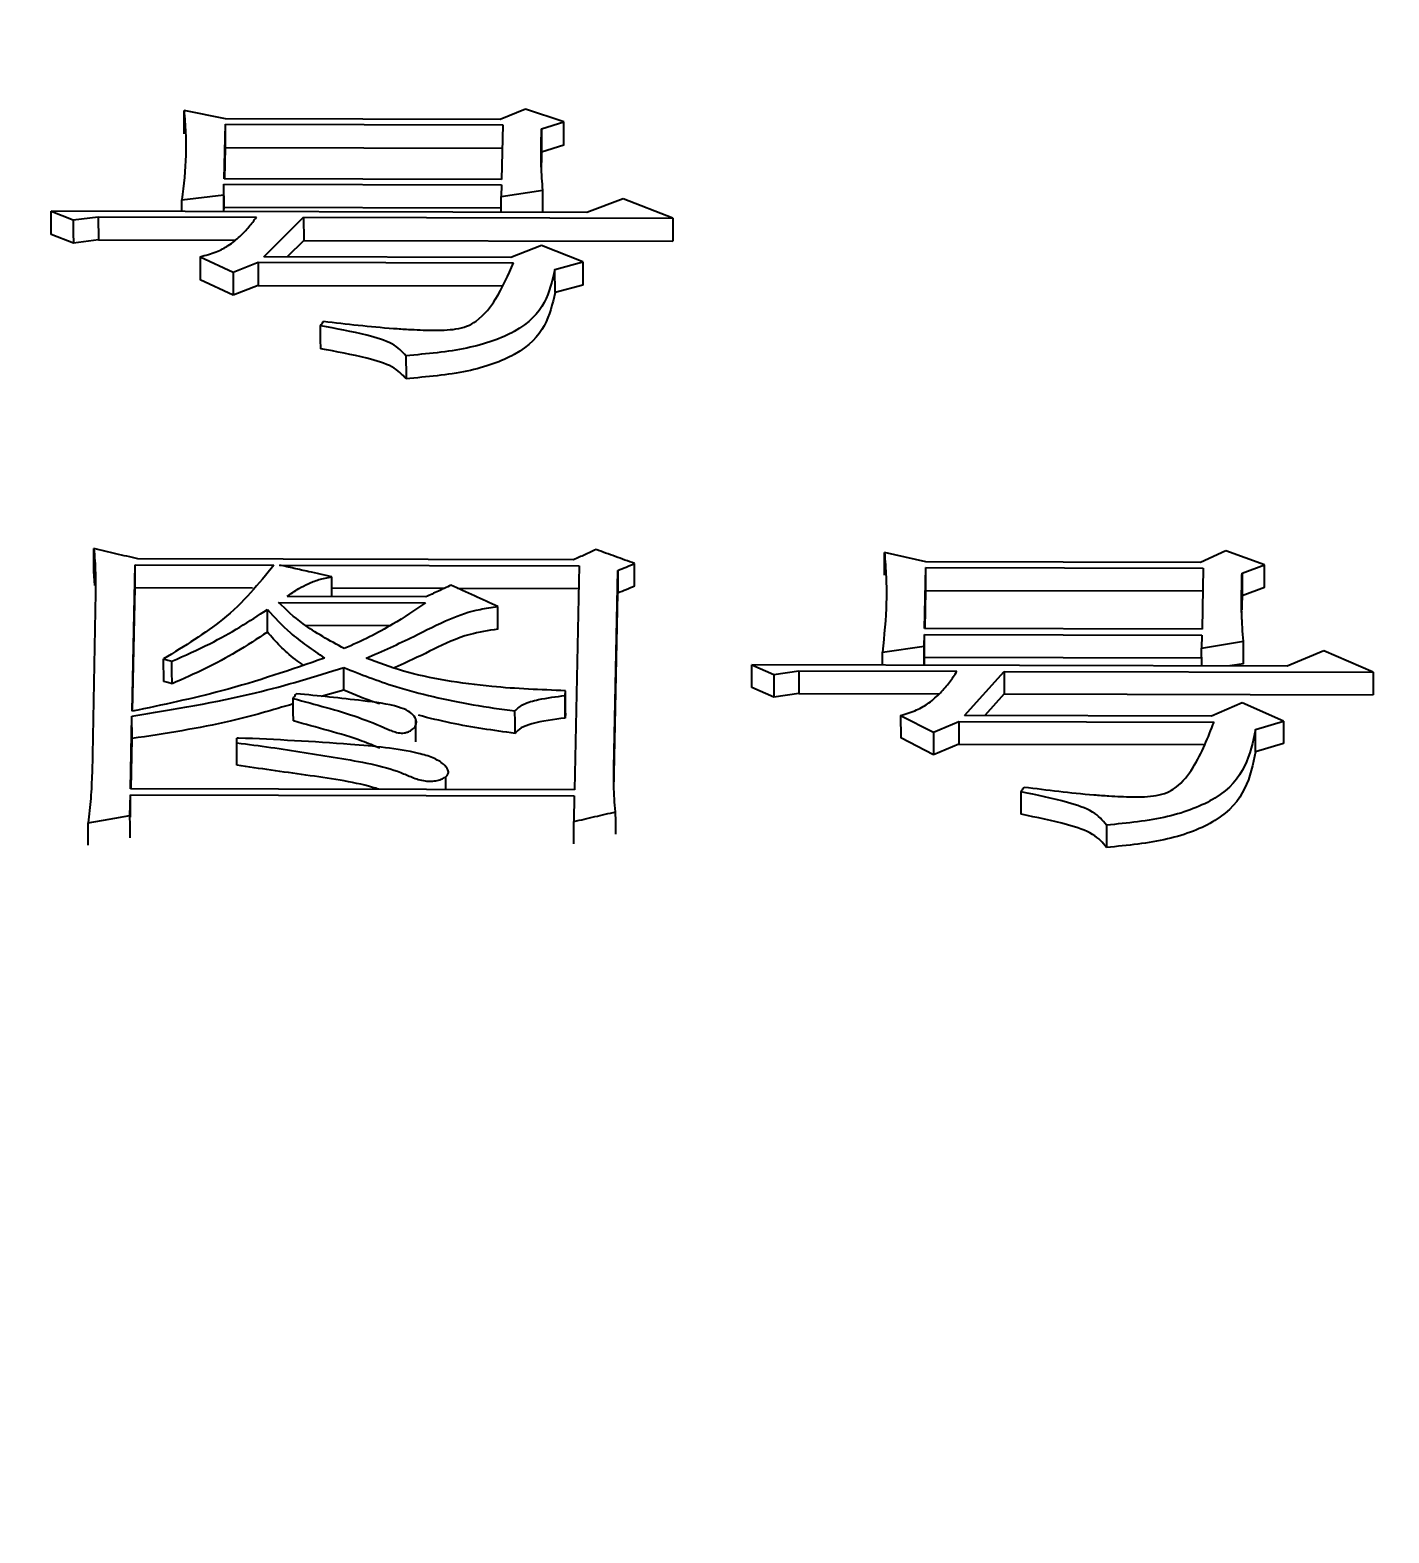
# Model space of a CAD drawing. Header units: millimetres. Extents: x 2454 to 4226, y 715 to 1968.
# Drawn here: x 2852.54 to 2857.31, y 1816.32 to 1821.59 of the extents above; entities that cross this region are included whole.
import ezdxf

# ---------------------------------------------------------------- set-up
doc = ezdxf.new("R2010")
doc.units = ezdxf.units.MM
doc.layers.add('标注', color=3, linetype='Continuous', lineweight=13)
doc.styles.add('SLDTEXTSTYLE1', font='txt.shx', dxfattribs={"width": 0.7, "bigfont": 'gbcbig.shx'})
doc.dimstyles.new('SLDDIMSTYLE12$0', dxfattribs={"dimtxt": 12, "dimasz": 10, "dimexe": 0, "dimexo": 0.0625, "dimgap": 0.875, "dimtad": 1, "dimdec": 1, "dimlfac": 1.8, "dimrnd": 1e-09, "dimzin": 12, "dimdsep": 46, "dimtxsty": 'SLDTEXTSTYLE1', "dimcen": 0.09, "dimdle": 8.16, "dimclrd": 3, "dimclre": 3, "dimadec": 0, "dimazin": 3, "dimtfac": 1, "dimtdec": 1, "dimtofl": 0, "dimtmove": 0, "dimatfit": 3, "dimfxl": 0, "dimfrac": 2, "dimtolj": 1, "dimlwd": 5, "dimlwe": 5, "dimarcsym": 0})

# ---------------------------------------------------------------- blocks, each defined once
blk = doc.blocks.new('*D56')
at = {"layer": 'Defpoints', "color": 0, "transparency": 16777216}
for p in [(3032.6389, 1924.4347), (3032.6389, 1854.7901), (2793.4312, 1778.8955)]:
    blk.add_point(p, dxfattribs=at)
at = {"layer": '标注', "color": 3, "linetype": 'Continuous', "lineweight": 5, "transparency": 16777216}
for p, q in [((3032.6389, 1924.3722), (3032.6389, 1854.7901)), ((2803.4312, 1854.7901), (3022.6389, 1854.7901))]:
    blk.add_line(p, q, dxfattribs=at)
at = {"layer": '标注', "color": 3, "lineweight": 5, "transparency": 16777216}
blk.add_line((2793.4312, 1778.958), (2793.4312, 1854.7901), dxfattribs=at)
at = {"layer": '标注', "color": 3, "transparency": 16777216}
for points in [[(2803.4312, 1856.4568), (2803.4312, 1853.1234), (2793.4312, 1854.7901)], [(3022.6389, 1856.4568), (3022.6389, 1853.1234), (3032.6389, 1854.7901)]]:
    blk.add_solid(points, dxfattribs=at)
at = {"layer": '标注', "color": 0, "transparency": 16777216, "insert": (2913.035, 1869.3794), "char_height": 12, "attachment_point": 5, "style": 'SLDTEXTSTYLE1'}
blk.add_mtext('\\A1;{\\H2.28571x;290}', dxfattribs=at)

msp = doc.modelspace()

# ---------------------------------------------------------------- linework, layer by layer
at = {"color": 7, "linetype": 'Continuous', "lineweight": 25}
for p, q in [((2853.2282, 1821.2809), (2853.0829, 1821.3104)), ((2854.192, 1821.2788), (2853.2282, 1821.2809)), ((2854.2805, 1821.315), (2854.192, 1821.2788)), ((2854.4157, 1821.271), (2854.2805, 1821.315)), ((2854.3372, 1821.2456), (2854.4157, 1821.271)), ((2853.2233, 1821.071), (2853.2278, 1821.2626)), ((2853.2278, 1821.2626), (2854.2013, 1821.2605)), ((2854.2013, 1821.2605), (2854.1968, 1821.0689)), ((2853.2254, 1821.071), (2853.228, 1821.1808)), ((2853.228, 1821.1808), (2854.1994, 1821.1787)), ((2854.4159, 1821.1892), (2854.3374, 1821.1638)), ((2854.1968, 1821.0689), (2853.2233, 1821.071)), ((2853.0755, 1820.9969), (2853.222, 1821.0152)), ((2853.222, 1821.0152), (2853.2229, 1821.0525)), ((2853.2229, 1821.0525), (2854.1964, 1821.0503)), ((2853.2231, 1820.971), (2853.2229, 1821.0525)), ((2854.1964, 1821.0503), (2854.1954, 1821.0094)), ((2854.1954, 1821.0094), (2854.342, 1821.0314)), ((2854.1956, 1820.9533), (2854.1954, 1821.0094)), ((2852.617, 1820.9568), (2852.6942, 1820.9266)), ((2854.4959, 1820.9527), (2852.617, 1820.9568)), ((2852.6172, 1820.8754), (2852.617, 1820.9568)), ((2853.0756, 1820.9558), (2853.0755, 1820.9969)), ((2853.2227, 1820.9555), (2853.2231, 1820.971)), ((2853.2231, 1820.971), (2854.1955, 1820.9689)), ((2854.6236, 1821.001), (2854.4959, 1820.9527)), ((2854.7973, 1820.9333), (2854.6236, 1821.001)), ((2852.6942, 1820.9266), (2852.7821, 1820.9377)), ((2852.7821, 1820.9377), (2853.337, 1820.9365)), ((2852.7821, 1820.9377), (2852.7823, 1820.8564)), ((2853.363, 1820.7969), (2853.5025, 1820.9361)), ((2853.5025, 1820.9361), (2854.7973, 1820.9333)), ((2853.5025, 1820.9361), (2853.5027, 1820.8548)), ((2852.6944, 1820.8453), (2852.6172, 1820.8754)), ((2852.7823, 1820.8564), (2852.6944, 1820.8453)), ((2852.7823, 1820.8564), (2853.2615, 1820.8553)), ((2853.5027, 1820.8548), (2853.4444, 1820.7967)), ((2853.5027, 1820.8548), (2854.7975, 1820.8519)), ((2853.1391, 1820.7974), (2853.2547, 1820.744)), ((2853.1391, 1820.7974), (2853.1393, 1820.7163)), ((2854.2294, 1820.795), (2853.363, 1820.7969)), ((2854.3375, 1820.8364), (2854.2294, 1820.795)), ((2854.4822, 1820.7793), (2854.3375, 1820.8364)), ((2853.2547, 1820.744), (2853.3431, 1820.778)), ((2853.3431, 1820.778), (2854.2387, 1820.776)), ((2853.3431, 1820.778), (2853.3433, 1820.6969)), ((2854.3842, 1820.7529), (2854.4822, 1820.7793)), ((2854.3844, 1820.6718), (2854.3842, 1820.7529)), ((2853.2549, 1820.6629), (2853.1393, 1820.7163)), ((2853.3433, 1820.6969), (2853.2549, 1820.6629)), ((2853.3433, 1820.6969), (2854.1985, 1820.695)), ((2854.4824, 1820.6982), (2854.3845, 1820.6718)), ((2855.6859, 1819.7274), (2855.5406, 1819.7603)), ((2856.7381, 1819.7658), (2856.6497, 1819.7253)), ((2856.8734, 1819.7166), (2856.7381, 1819.7658)), ((2852.7701, 1819.6439), (2852.7665, 1819.6947)), ((2852.9005, 1819.2032), (2852.9111, 1819.7171)), ((2852.9111, 1819.7171), (2853.3979, 1819.716)), ((2854.4496, 1819.7341), (2852.9212, 1819.7375)), ((2853.4173, 1819.716), (2854.4687, 1819.7137)), ((2854.4687, 1819.7137), (2854.4527, 1818.9282)), ((2854.5905, 1819.0047), (2854.6046, 1819.6971)), ((2855.681, 1819.4933), (2855.6855, 1819.707)), ((2855.6855, 1819.707), (2856.659, 1819.7049)), ((2856.6497, 1819.7253), (2855.6859, 1819.7274)), ((2856.659, 1819.7049), (2856.6545, 1819.4912)), ((2856.7949, 1819.6882), (2856.8734, 1819.7166)), ((2852.9024, 1819.2036), (2852.9113, 1819.6375)), ((2852.9113, 1819.6375), (2853.323, 1819.6366)), ((2853.6015, 1819.636), (2853.9976, 1819.6351)), ((2854.0418, 1819.635), (2854.4689, 1819.6341)), ((2856.8737, 1819.637), (2856.7952, 1819.6086)), ((2852.7727, 1819.6192), (2852.7599, 1818.9874)), ((2853.4146, 1819.5849), (2853.9305, 1819.5838)), ((2853.9309, 1819.6043), (2853.4442, 1819.6054)), ((2854.5907, 1818.926), (2854.6049, 1819.6175)), ((2855.6829, 1819.4933), (2855.6857, 1819.6274)), ((2855.6857, 1819.6274), (2856.6573, 1819.6252)), ((2854.1839, 1819.4913), (2854.1836, 1819.5708)), ((2853.5083, 1819.5053), (2853.8073, 1819.5046)), ((2856.6545, 1819.4912), (2855.681, 1819.4933)), ((2855.5333, 1819.4107), (2855.6798, 1819.4312)), ((2855.6798, 1819.4312), (2855.6806, 1819.4726)), ((2855.6806, 1819.4726), (2856.6541, 1819.4705)), ((2855.6809, 1819.3933), (2855.6806, 1819.4726)), ((2856.6541, 1819.4705), (2856.6532, 1819.4249)), ((2856.6532, 1819.4249), (2856.7997, 1819.4495)), ((2856.6534, 1819.3625), (2856.6532, 1819.4249)), ((2853.0115, 1819.3079), (2853.0113, 1819.3871)), ((2855.5334, 1819.3649), (2855.5333, 1819.4107)), ((2855.6803, 1819.3646), (2855.6809, 1819.3933)), ((2855.6809, 1819.3933), (2856.6533, 1819.3912)), ((2857.0814, 1819.4157), (2856.9537, 1819.3618)), ((2857.255, 1819.3403), (2857.0814, 1819.4157)), ((2853.6437, 1819.2775), (2853.6434, 1819.3566)), ((2855.0748, 1819.3659), (2855.152, 1819.3324)), ((2856.9537, 1819.3618), (2855.0748, 1819.3659)), ((2855.0751, 1819.2868), (2855.0748, 1819.3659)), ((2855.152, 1819.3324), (2855.2399, 1819.3447)), ((2855.2399, 1819.3447), (2855.7948, 1819.3435)), ((2855.2399, 1819.3447), (2855.2401, 1819.2656)), ((2855.8208, 1819.1883), (2855.9603, 1819.3431)), ((2855.9603, 1819.3431), (2857.255, 1819.3403)), ((2855.9603, 1819.3431), (2855.9605, 1819.264)), ((2856.8, 1819.3702), (2856.7526, 1819.3623)), ((2853.6437, 1819.2775), (2853.5635, 1819.2556)), ((2854.4204, 1819.2586), (2854.4207, 1819.2754)), ((2854.4209, 1819.1964), (2854.4207, 1819.2754)), ((2855.1523, 1819.2533), (2855.0751, 1819.2868)), ((2855.2401, 1819.2656), (2855.1523, 1819.2533)), ((2855.2401, 1819.2656), (2855.7321, 1819.2645)), ((2854.4206, 1819.1796), (2854.4204, 1819.2586)), ((2855.9605, 1819.264), (2855.8921, 1819.1882)), ((2855.9605, 1819.264), (2857.2553, 1819.2612)), ((2856.7953, 1819.2325), (2856.6873, 1819.1864)), ((2856.94, 1819.169), (2856.7953, 1819.2325)), ((2852.895, 1818.9316), (2852.9001, 1819.1863)), ((2852.9004, 1819.1074), (2852.9001, 1819.1863)), ((2853.8962, 1819.096), (2853.896, 1819.1753)), ((2854.4209, 1819.1964), (2854.4206, 1819.1796)), ((2855.5969, 1819.1888), (2855.7126, 1819.1295)), ((2855.5969, 1819.1888), (2855.5972, 1819.1099)), ((2855.7126, 1819.1295), (2855.8009, 1819.1673)), ((2855.8009, 1819.1673), (2856.6966, 1819.1653)), ((2855.8009, 1819.1673), (2855.8012, 1819.0884)), ((2856.6873, 1819.1864), (2855.8208, 1819.1883)), ((2856.8421, 1819.1397), (2856.94, 1819.169)), ((2852.8969, 1818.9316), (2852.9004, 1819.1074)), ((2853.2682, 1819.0926), (2853.2685, 1819.1094)), ((2855.7128, 1819.0507), (2855.5972, 1819.1099)), ((2856.8423, 1819.0609), (2856.8421, 1819.1397)), ((2853.2685, 1819.0139), (2853.2682, 1819.0926)), ((2855.8012, 1819.0884), (2855.7128, 1819.0507)), ((2855.8012, 1819.0884), (2856.66, 1819.0865)), ((2856.9403, 1819.0901), (2856.8423, 1819.0609)), ((2854.0008, 1819.0074), (2854.0008, 1819.01)), ((2854.0011, 1818.931), (2854.0009, 1818.9736)), ((2852.8932, 1818.8372), (2852.8946, 1818.9102)), ((2852.8946, 1818.9102), (2854.4522, 1818.9068)), ((2852.8949, 1818.8317), (2852.8946, 1818.9102)), ((2854.4527, 1818.9282), (2852.895, 1818.9316)), ((2854.4522, 1818.9068), (2854.4505, 1818.8166)), ((2852.7469, 1818.7335), (2852.7466, 1818.8118)), ((2854.4507, 1818.7384), (2854.4505, 1818.8166))]:
    msp.add_line(p, q, dxfattribs=at)
at = {"color": 7, "linetype": 'Continuous', "lineweight": 25, "flags": 128}
for points in [[(2853.0831, 1821.2285), (2853.083, 1821.2744), (2853.0829, 1821.3104)], [(2854.4159, 1821.1892), (2854.4158, 1821.235), (2854.4157, 1821.271)], [(2853.228, 1821.1808), (2853.2279, 1821.2266), (2853.2278, 1821.2626)], [(2854.3372, 1821.2456), (2854.3374, 1821.1998), (2854.3374, 1821.1638)], [(2853.2221, 1820.9555), (2853.2221, 1820.9794), (2853.222, 1821.0152)], [(2854.3422, 1820.953), (2854.342, 1820.9956), (2854.342, 1821.0314)], [(2852.6942, 1820.9266), (2852.6943, 1820.8811), (2852.6944, 1820.8453)], [(2854.7973, 1820.9333), (2854.7974, 1820.8877), (2854.7975, 1820.8519)], [(2853.2547, 1820.744), (2853.2548, 1820.6986), (2853.2549, 1820.6629)], [(2854.4822, 1820.7793), (2854.4823, 1820.7339), (2854.4824, 1820.6982)], [(2853.5622, 1820.4748), (2853.5621, 1820.5074), (2853.5621, 1820.5315), (2853.562, 1820.5556)], [(2853.8615, 1820.4504), (2853.8615, 1820.4264), (2853.8616, 1820.4024), (2853.8617, 1820.3697)], [(2852.7665, 1819.6947), (2852.7663, 1819.7394), (2852.7662, 1819.7745)], [(2855.5408, 1819.6806), (2855.5407, 1819.7252), (2855.5406, 1819.7603)], [(2852.9113, 1819.6375), (2852.9112, 1819.6821), (2852.9111, 1819.7171)], [(2854.6046, 1819.6971), (2854.6048, 1819.6525), (2854.6049, 1819.6175)], [(2854.6638, 1819.6418), (2854.6637, 1819.6864), (2854.6636, 1819.7214)], [(2855.6857, 1819.6274), (2855.6856, 1819.6719), (2855.6855, 1819.707)], [(2856.7949, 1819.6882), (2856.7951, 1819.6436), (2856.7952, 1819.6086)], [(2856.8737, 1819.637), (2856.8735, 1819.6816), (2856.8734, 1819.7166)], [(2853.6016, 1819.605), (2853.6015, 1819.635), (2853.6014, 1819.6747)], [(2853.3753, 1819.4809), (2853.3752, 1819.5253), (2853.3751, 1819.5603)], [(2855.68, 1819.3646), (2855.6799, 1819.3963), (2855.6798, 1819.4312)], [(2856.8, 1819.3702), (2856.7998, 1819.4146), (2856.7997, 1819.4495)], [(2853.0113, 1819.3871), (2853.0258, 1819.3829), (2853.0404, 1819.3787)], [(2853.0406, 1819.2996), (2853.0405, 1819.3439), (2853.0404, 1819.3787)], [(2855.152, 1819.3324), (2855.1522, 1819.2881), (2855.1523, 1819.2533)], [(2857.255, 1819.3403), (2857.2552, 1819.296), (2857.2553, 1819.2612)], [(2853.0406, 1819.2996), (2853.0261, 1819.3037), (2853.0116, 1819.3079)], [(2853.4663, 1819.1692), (2853.4662, 1819.2011), (2853.4661, 1819.2246), (2853.4661, 1819.2481)], [(2854.2443, 1819.1255), (2854.2442, 1819.1649), (2854.244, 1819.2044)], [(2856.94, 1819.169), (2856.9402, 1819.1249), (2856.9403, 1819.0901)], [(2855.7126, 1819.1295), (2855.7127, 1819.0854), (2855.7128, 1819.0507)], [(2856.0202, 1818.842), (2856.0201, 1818.8737), (2856.02, 1818.8971), (2856.0199, 1818.9205)], [(2854.5974, 1818.7724), (2854.5973, 1818.8162), (2854.5972, 1818.8507)], [(2852.7466, 1818.8118), (2852.8199, 1818.8245), (2852.8932, 1818.8372)], [(2852.8934, 1818.7589), (2852.8933, 1818.8028), (2852.8932, 1818.8372)], [(2856.3194, 1818.804), (2856.3195, 1818.7807), (2856.3196, 1818.7574), (2856.3197, 1818.7256)]]:
    msp.add_lwpolyline(points, dxfattribs=at)
at = {"color": 7, "linetype": 'Continuous', "lineweight": 25}
for points, knots in [([(2853.0829, 1821.3104), (2853.085, 1821.2844), (2853.0892, 1821.2325), (2853.0905, 1821.1282), (2853.0815, 1821.0493), (2853.0755, 1820.9969)], [0, 0, 0, 0, 0.2512252, 0.5024774, 1, 1, 1, 1]), ([(2854.342, 1821.0314), (2854.3395, 1821.0596), (2854.3352, 1821.1096), (2854.3354, 1821.1809), (2854.3366, 1821.224), (2854.3372, 1821.2456)], [0, 0, 0, 0, 0.392515, 0.696222, 1, 1, 1, 1]), ([(2854.3374, 1821.1638), (2854.3369, 1821.1501), (2854.3363, 1821.1346), (2854.3364, 1821.119), (2854.3364, 1821.1173)], [0, 0, 0, 0, 0.888886, 1, 1, 1, 1]), ([(2854.3367, 1821.1076), (2854.3366, 1821.111), (2854.3364, 1821.1187), (2854.3364, 1821.1222), (2854.3364, 1821.1241)], [0, 0, 0, 0, 0.43765, 1, 1, 1, 1]), ([(2853.1391, 1820.7974), (2853.1587, 1820.8026), (2853.1974, 1820.813), (2853.2435, 1820.8383), (2853.2796, 1820.8685), (2853.3115, 1820.9021), (2853.3285, 1820.925), (2853.337, 1820.9365)], [0, 0, 0, 0, 0.176504, 0.348574, 0.567112, 0.783963, 1, 1, 1, 1]), ([(2853.5721, 1820.571), (2853.6534, 1820.5617), (2853.7518, 1820.5505), (2853.8799, 1820.542), (2853.9527, 1820.539), (2854.0249, 1820.5403), (2854.0793, 1820.5535), (2854.1341, 1820.5879), (2854.19, 1820.6638), (2854.2201, 1820.733), (2854.2387, 1820.776)], [0, 0, 0, 0, 0.238838, 0.289073, 0.36819, 0.448048, 0.489134, 0.53898, 0.713804, 1, 1, 1, 1]), ([(2854.3842, 1820.7529), (2854.366, 1820.6736), (2854.3402, 1820.5618), (2854.078, 1820.469), (2853.9348, 1820.4567), (2853.8615, 1820.4504)], [0, 0, 0, 0, 0.543493, 0.766307, 1, 1, 1, 1]), ([(2854.3844, 1820.6718), (2854.3662, 1820.5927), (2854.3404, 1820.481), (2854.0782, 1820.3883), (2853.935, 1820.376), (2853.8617, 1820.3697)], [0, 0, 0, 0, 0.543252, 0.766133, 1, 1, 1, 1]), ([(2853.562, 1820.5556), (2853.5628, 1820.5568), (2853.5649, 1820.5601), (2853.5683, 1820.5652), (2853.5708, 1820.569), (2853.5721, 1820.571)], [0, 0, 0, 0, 0.2499925, 0.6250015, 1, 1, 1, 1]), ([(2853.8615, 1820.4504), (2853.8477, 1820.4651), (2853.8195, 1820.4954), (2853.7055, 1820.529), (2853.6168, 1820.5454), (2853.562, 1820.5556)], [0, 0, 0, 0, 0.266925, 0.547946, 1, 1, 1, 1]), ([(2853.8617, 1820.3697), (2853.8479, 1820.3845), (2853.8197, 1820.4147), (2853.7057, 1820.4482), (2853.617, 1820.4646), (2853.5622, 1820.4748)], [0, 0, 0, 0, 0.266781, 0.54781, 1, 1, 1, 1]), ([(2852.7662, 1819.7745), (2852.7675, 1819.76), (2852.77, 1819.7311), (2852.7726, 1819.6794), (2852.7727, 1819.642), (2852.7727, 1819.6192)], [0, 0, 0, 0, 0.280485, 0.560981, 1, 1, 1, 1]), ([(2852.9212, 1819.7375), (2852.8954, 1819.7436), (2852.8437, 1819.756), (2852.7921, 1819.7683), (2852.7662, 1819.7745)], [0, 0, 0, 0, 0.500001, 1, 1, 1, 1]), ([(2854.5283, 1819.7706), (2854.5152, 1819.7645), (2854.489, 1819.7524), (2854.4627, 1819.7402), (2854.4496, 1819.7341)], [0, 0, 0, 0, 0.500002, 1, 1, 1, 1]), ([(2854.6636, 1819.7214), (2854.641, 1819.7297), (2854.5959, 1819.7461), (2854.5508, 1819.7624), (2854.5283, 1819.7706)], [0, 0, 0, 0, 0.500001, 1, 1, 1, 1]), ([(2855.5406, 1819.7603), (2855.5427, 1819.7313), (2855.5468, 1819.6733), (2855.5482, 1819.557), (2855.5393, 1819.4691), (2855.5333, 1819.4107)], [0, 0, 0, 0, 0.251225, 0.502478, 1, 1, 1, 1]), ([(2853.3979, 1819.716), (2853.3451, 1819.6507), (2853.25, 1819.5328), (2853.0848, 1819.432), (2853.0113, 1819.3871)], [0, 0, 0, 0, 0.554853, 1, 1, 1, 1]), ([(2853.6014, 1819.6747), (2853.5744, 1819.6808), (2853.5302, 1819.6907), (2853.4689, 1819.7045), (2853.4345, 1819.7122), (2853.4173, 1819.716)], [0, 0, 0, 0, 0.439788, 0.719894, 1, 1, 1, 1]), ([(2854.6046, 1819.6971), (2854.6144, 1819.7011), (2854.6341, 1819.7093), (2854.6537, 1819.7174), (2854.6636, 1819.7214)], [0, 0, 0, 0, 0.500003, 1, 1, 1, 1]), ([(2856.7997, 1819.4495), (2856.7973, 1819.4809), (2856.793, 1819.5366), (2856.7931, 1819.6161), (2856.7943, 1819.6642), (2856.7949, 1819.6882)], [0, 0, 0, 0, 0.392515, 0.696222, 1, 1, 1, 1]), ([(2853.4442, 1819.6054), (2853.4573, 1819.6151), (2853.479, 1819.6313), (2853.5178, 1819.6508), (2853.5547, 1819.6664), (2853.5857, 1819.6719), (2853.6014, 1819.6747)], [0, 0, 0, 0, 0.333059, 0.551867, 0.77346, 1, 1, 1, 1]), ([(2854.0194, 1819.6452), (2854.0047, 1819.6384), (2853.9752, 1819.6248), (2853.9457, 1819.6111), (2853.9309, 1819.6043)], [0, 0, 0, 0, 0.500001, 1, 1, 1, 1]), ([(2854.1834, 1819.5709), (2854.156, 1819.5833), (2854.1014, 1819.6081), (2854.0467, 1819.6328), (2854.0194, 1819.6452)], [0, 0, 0, 0, 0.500001, 1, 1, 1, 1]), ([(2854.6638, 1819.6418), (2854.654, 1819.6378), (2854.6343, 1819.6297), (2854.6147, 1819.6215), (2854.6049, 1819.6175)], [0, 0, 0, 0, 0.500002, 1, 1, 1, 1]), ([(2853.6449, 1819.4232), (2853.5937, 1819.4512), (2853.5027, 1819.5008), (2853.4414, 1819.5593), (2853.4146, 1819.5849)], [0, 0, 0, 0, 0.563298, 1, 1, 1, 1]), ([(2853.9305, 1819.5838), (2853.8928, 1819.5583), (2853.8315, 1819.5169), (2853.735, 1819.4634), (2853.675, 1819.4366), (2853.6449, 1819.4232)], [0, 0, 0, 0, 0.444839, 0.721538, 1, 1, 1, 1]), ([(2856.7952, 1819.6086), (2856.7946, 1819.5933), (2856.7941, 1819.5767), (2856.7942, 1819.5601), (2856.7942, 1819.5589)], [0, 0, 0, 0, 0.928099, 1, 1, 1, 1]), ([(2853.0404, 1819.3787), (2853.0856, 1819.3988), (2853.1702, 1819.4365), (2853.2803, 1819.4981), (2853.3434, 1819.5395), (2853.3751, 1819.5603)], [0, 0, 0, 0, 0.363769, 0.680971, 1, 1, 1, 1]), ([(2853.3751, 1819.5603), (2853.4003, 1819.5327), (2853.4401, 1819.489), (2853.5122, 1819.4333), (2853.5547, 1819.4045), (2853.576, 1819.39)], [0, 0, 0, 0, 0.462284, 0.730676, 1, 1, 1, 1]), ([(2853.722, 1819.3898), (2853.7788, 1819.4147), (2853.8804, 1819.4593), (2853.999, 1819.5232), (2854.1011, 1819.5592), (2854.1624, 1819.5678), (2854.1834, 1819.5707)], [0, 0, 0, 0, 0.382487, 0.68406, 0.891822, 1, 1, 1, 1]), ([(2856.7952, 1819.5107), (2856.7949, 1819.523), (2856.7941, 1819.5473), (2856.7941, 1819.553), (2856.7941, 1819.5558)], [0, 0, 0, 0, 0.503744, 1, 1, 1, 1]), ([(2853.3753, 1819.4809), (2853.3397, 1819.4574), (2853.2724, 1819.4132), (2853.1601, 1819.3525), (2853.0805, 1819.3172), (2853.0406, 1819.2996)], [0, 0, 0, 0, 0.360335, 0.679103, 1, 1, 1, 1]), ([(2853.5, 1819.3658), (2853.491, 1819.3722), (2853.461, 1819.3933), (2853.4185, 1819.4316), (2853.3898, 1819.4644), (2853.3753, 1819.4809)], [0, 0, 0, 0, 0.1761283, 0.5866374, 1, 1, 1, 1]), ([(2854.1837, 1819.4913), (2854.1501, 1819.4859), (2854.0628, 1819.472), (2853.9592, 1819.4204), (2853.8752, 1819.3798), (2853.828, 1819.3585), (2853.8209, 1819.3553)], [0, 0, 0, 0, 0.225046, 0.583707, 0.937076, 1, 1, 1, 1]), ([(2853.576, 1819.39), (2853.4582, 1819.3492), (2853.2464, 1819.2759), (2853.0068, 1819.2255), (2852.9005, 1819.2032)], [0, 0, 0, 0, 0.556173, 1, 1, 1, 1]), ([(2854.4207, 1819.2754), (2854.3341, 1819.2787), (2854.1918, 1819.2841), (2854.0013, 1819.3094), (2853.8494, 1819.3412), (2853.7642, 1819.3737), (2853.722, 1819.3898)], [0, 0, 0, 0, 0.344663, 0.566326, 0.785297, 1, 1, 1, 1]), ([(2852.9001, 1819.1863), (2853.0478, 1819.2105), (2853.3099, 1819.2534), (2853.5421, 1819.3252), (2853.6434, 1819.3566)], [0, 0, 0, 0, 0.563543, 1, 1, 1, 1]), ([(2853.6435, 1819.3566), (2853.7026, 1819.3332), (2853.8003, 1819.2945), (2853.9566, 1819.2535), (2854.0965, 1819.2244), (2854.1947, 1819.2111), (2854.244, 1819.2044)], [0, 0, 0, 0, 0.334631, 0.554427, 0.776376, 1, 1, 1, 1]), ([(2855.5969, 1819.1888), (2855.6165, 1819.1946), (2855.6552, 1819.2061), (2855.7013, 1819.2344), (2855.7374, 1819.2679), (2855.7693, 1819.3053), (2855.7863, 1819.3308), (2855.7948, 1819.3435)], [0, 0, 0, 0, 0.176504, 0.348574, 0.567112, 0.783963, 1, 1, 1, 1]), ([(2853.4661, 1819.2481), (2853.5047, 1819.2377), (2853.582, 1819.2169), (2853.696, 1819.1835), (2853.769, 1819.1529), (2853.8136, 1819.1336), (2853.8299, 1819.1285), (2853.8449, 1819.1265), (2853.8565, 1819.1272), (2853.8689, 1819.1306), (2853.8831, 1819.1382), (2853.8951, 1819.1503), (2853.8999, 1819.1673), (2853.8917, 1819.186), (2853.8713, 1819.2049), (2853.8123, 1819.2274), (2853.6749, 1819.2447), (2853.5544, 1819.2572), (2853.4762, 1819.2649), (2853.4761, 1819.2649)], [0, 0, 0, 0, 0.124949, 0.249948, 0.37535, 0.396486, 0.419076, 0.429332, 0.439703, 0.450997, 0.468761, 0.497932, 0.527836, 0.567323, 0.607841, 0.649744, 0.775213, 0.999895, 1, 1, 1, 1]), ([(2853.4661, 1819.2481), (2853.4669, 1819.2496), (2853.469, 1819.2531), (2853.4724, 1819.2586), (2853.4749, 1819.2628), (2853.4761, 1819.2649)], [0, 0, 0, 0, 0.253332, 0.626666, 1, 1, 1, 1]), ([(2853.77, 1819.2293), (2853.7661, 1819.2304), (2853.7206, 1819.2443), (2853.6804, 1819.2616), (2853.6437, 1819.2775)], [0, 0, 0, 0, 0.085238, 1, 1, 1, 1]), ([(2853.4661, 1819.2291), (2853.3934, 1819.2077), (2853.2161, 1819.1555), (2853.0175, 1819.1253), (2852.9004, 1819.1074)], [0, 0, 0, 0, 0.410469, 1, 1, 1, 1]), ([(2854.244, 1819.2044), (2854.2529, 1819.2129), (2854.2711, 1819.2304), (2854.3372, 1819.2482), (2854.3886, 1819.2547), (2854.4204, 1819.2586)], [0, 0, 0, 0, 0.26653, 0.547401, 1, 1, 1, 1]), ([(2853.7701, 1819.0734), (2853.7494, 1819.0821), (2853.6934, 1819.1056), (2853.5891, 1819.136), (2853.5073, 1819.1581), (2853.4663, 1819.1692)], [0, 0, 0, 0, 0.225811, 0.612113, 1, 1, 1, 1]), ([(2854.2443, 1819.1255), (2854.1682, 1819.1361), (2854.0511, 1819.1524), (2853.9433, 1819.1795), (2853.9055, 1819.1891)], [0, 0, 0, 0, 0.648996, 1, 1, 1, 1]), ([(2854.4206, 1819.1796), (2854.3801, 1819.1745), (2854.3241, 1819.1675), (2854.2631, 1819.1462), (2854.2505, 1819.1323), (2854.2443, 1819.1255)], [0, 0, 0, 0, 0.5728196, 0.7910861, 1, 1, 1, 1]), ([(2856.03, 1818.9376), (2856.1112, 1818.9273), (2856.2095, 1818.9149), (2856.3376, 1818.9056), (2856.4104, 1818.9022), (2856.4823, 1818.9037), (2856.5339, 1818.9173), (2856.5843, 1818.9494), (2856.6452, 1819.0332), (2856.6758, 1819.1118), (2856.6966, 1819.1653)], [0, 0, 0, 0, 0.238484, 0.289026, 0.367873, 0.447442, 0.488553, 0.52945, 0.678936, 1, 1, 1, 1]), ([(2853.2683, 1819.0926), (2853.3079, 1819.0874), (2853.4268, 1819.0717), (2853.62, 1819.0409), (2853.7968, 1819.0101), (2853.8823, 1818.9715), (2853.9178, 1818.9592), (2853.9502, 1818.9575), (2853.9715, 1818.9601), (2853.9904, 1818.966), (2854.0044, 1818.9746), (2854.0115, 1818.9857), (2854.009, 1819.0006), (2853.9924, 1819.0202), (2853.9581, 1819.0414), (2853.851, 1819.0715), (2853.6172, 1819.0927), (2853.4037, 1819.1042), (2853.2703, 1819.1093), (2853.2685, 1819.1094)], [0, 0, 0, 0, 0.073869, 0.221616, 0.369704, 0.400967, 0.432575, 0.44545, 0.458313, 0.471409, 0.484986, 0.497866, 0.513385, 0.539116, 0.575431, 0.611237, 0.759298, 0.996827, 1, 1, 1, 1]), ([(2856.8421, 1819.1397), (2856.8238, 1819.0517), (2856.7981, 1818.9276), (2856.536, 1818.8247), (2856.3927, 1818.811), (2856.3194, 1818.804)], [0, 0, 0, 0, 0.543493, 0.766307, 1, 1, 1, 1]), ([(2856.8423, 1819.0609), (2856.8241, 1818.973), (2856.7983, 1818.849), (2856.5362, 1818.7463), (2856.393, 1818.7326), (2856.3197, 1818.7256)], [0, 0, 0, 0, 0.543252, 0.766133, 1, 1, 1, 1]), ([(2853.7666, 1818.9297), (2853.7591, 1818.932), (2853.6808, 1818.9557), (2853.5085, 1818.9793), (2853.3486, 1819.0023), (2853.2686, 1819.0139)], [0, 0, 0, 0, 0.050312, 0.524197, 1, 1, 1, 1]), ([(2854.5972, 1818.8507), (2854.5955, 1818.866), (2854.5923, 1818.8964), (2854.5902, 1818.9478), (2854.5904, 1818.9838), (2854.5905, 1819.0047)], [0, 0, 0, 0, 0.296165, 0.592354, 1, 1, 1, 1]), ([(2852.7599, 1818.9874), (2852.7594, 1818.9725), (2852.7584, 1818.9426), (2852.7549, 1818.8841), (2852.7499, 1818.8404), (2852.7466, 1818.8118)], [0, 0, 0, 0, 0.255746, 0.511498, 1, 1, 1, 1]), ([(2856.0199, 1818.9205), (2856.0208, 1818.9219), (2856.0229, 1818.9255), (2856.0262, 1818.9312), (2856.0287, 1818.9354), (2856.03, 1818.9376)], [0, 0, 0, 0, 0.249993, 0.625002, 1, 1, 1, 1]), ([(2856.3194, 1818.804), (2856.3057, 1818.8203), (2856.2774, 1818.8539), (2856.1634, 1818.891), (2856.0747, 1818.9093), (2856.0199, 1818.9205)], [0, 0, 0, 0, 0.266925, 0.547946, 1, 1, 1, 1]), ([(2854.4505, 1818.8166), (2854.4749, 1818.8223), (2854.5238, 1818.8337), (2854.5727, 1818.845), (2854.5972, 1818.8507)], [0, 0, 0, 0, 0.500001, 1, 1, 1, 1]), ([(2856.3197, 1818.7256), (2856.3059, 1818.7419), (2856.2777, 1818.7755), (2856.1637, 1818.8126), (2856.0749, 1818.8307), (2856.0202, 1818.842)], [0, 0, 0, 0, 0.266781, 0.54781, 1, 1, 1, 1])]:
    msp.add_open_spline(points, degree=3, knots=knots, dxfattribs=at)

# ---------------------------------------------------------------- dimensions: what is measured, and where the dimension line sits
at = {"layer": '标注'}
dim = msp.add_linear_dim(base=(3032.6389, 1854.7901), p1=(2793.4312, 1778.8955), p2=(3032.6389, 1924.4347), text='{\\H2.28571x;290}', dimstyle='SLDDIMSTYLE12$0', override={"dimtdec": 3, "dimtzin": 0}, dxfattribs=at)
dim.commit()
dim.dimension.update_dxf_attribs({"geometry": '*D56', "text_midpoint": (2913.035, 1854.7901), "dimtype": 160})

doc.saveas('drawing.dxf')
